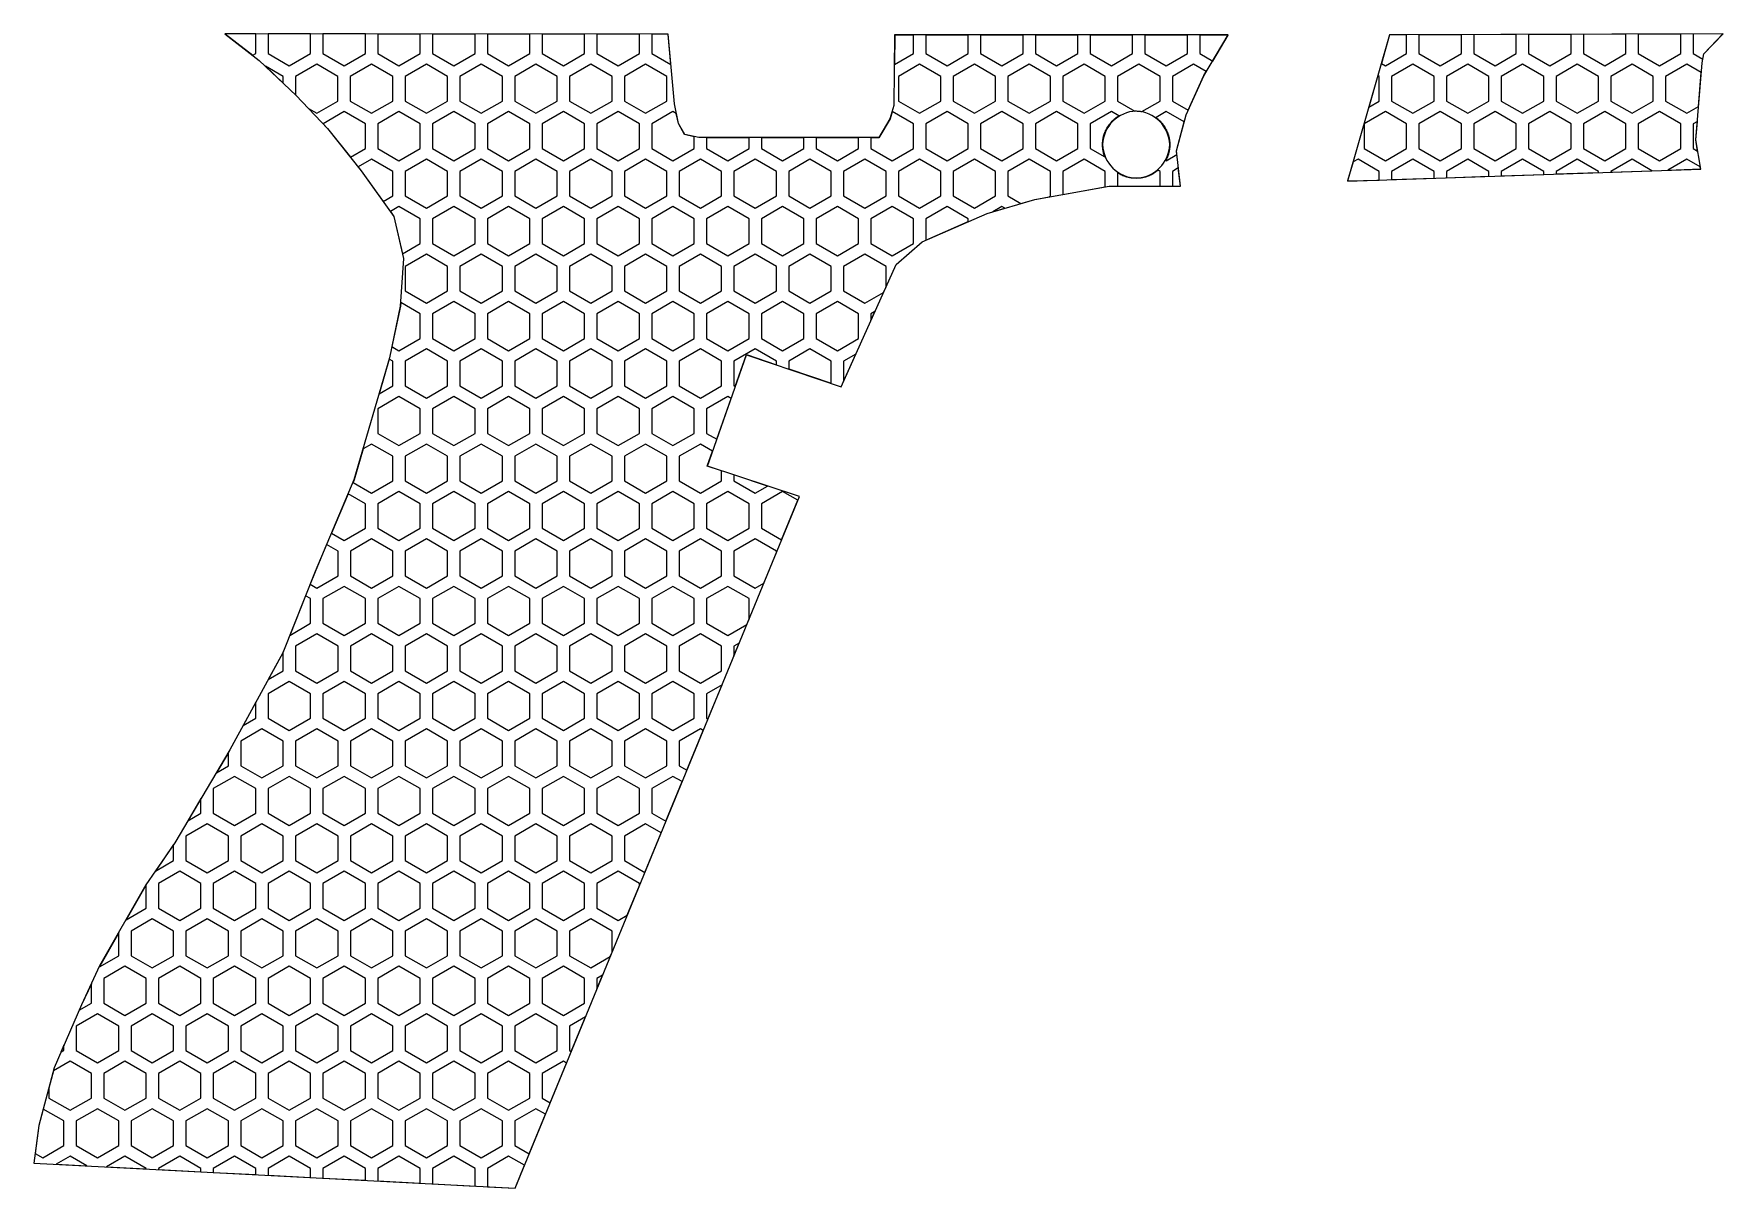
# Model space of a CAD drawing. Extents: x -69 to 69, y -58 to 36.
import ezdxf

# ---------------------------------------------------------------- set-up
doc = ezdxf.new("R2010")
doc.units = 0
doc.layers.add('Add_Red', color=1, linetype='Continuous')
doc.layers.add('Outline_Blue', color=5, linetype='Continuous')

msp = doc.modelspace()

# ---------------------------------------------------------------- linework, layer by layer
at = {"layer": 'Add_Red'}
for points in [[(-50.72, 34.8), (-50.72, 36.39), (-53.21, 36.4), (-50.96, 34.66), (-50.72, 34.8)], [(-46.26, 34.8), (-46.26, 36.39), (-49.72, 36.39), (-49.72, 34.8), (-47.99, 33.8), (-46.26, 34.8)], [(-41.79, 34.8), (-41.79, 36.39), (-45.26, 36.39), (-45.26, 34.8), (-43.53, 33.8), (-41.79, 34.8)], [(-37.33, 34.8), (-37.33, 36.38), (-40.79, 36.38), (-40.79, 34.8), (-39.06, 33.8), (-37.33, 34.8)], [(-32.86, 34.8), (-32.86, 36.38), (-36.33, 36.38), (-36.33, 34.8), (-34.6, 33.8), (-32.86, 34.8)], [(-28.4, 34.8), (-28.4, 36.37), (-31.86, 36.38), (-31.86, 34.8), (-30.13, 33.8), (-28.4, 34.8)], [(-23.94, 34.8), (-23.94, 36.37), (-27.4, 36.37), (-27.4, 34.8), (-25.67, 33.8), (-23.94, 34.8)], [(-19.47, 34.8), (-19.47, 36.37), (-22.94, 36.37), (-22.94, 34.8), (-21.2, 33.8), (-19.47, 34.8)], [(-17.13, 36.36), (-18.47, 36.37), (-18.47, 34.8), (-16.91, 33.9), (-17.13, 36.36)], [(2.85, 34.8), (2.85, 36.3), (1.32, 36.3), (1.3, 33.9), (2.85, 34.8)], [(7.31, 34.8), (7.31, 36.3), (3.85, 36.3), (3.85, 34.8), (5.58, 33.8), (7.31, 34.8)], [(11.78, 34.8), (11.78, 36.3), (8.31, 36.3), (8.31, 34.8), (10.04, 33.8), (11.78, 34.8)], [(16.24, 34.8), (16.24, 36.3), (12.78, 36.3), (12.78, 34.8), (14.51, 33.8), (16.24, 34.8)], [(20.7, 34.8), (20.7, 36.3), (17.24, 36.3), (17.24, 34.8), (18.97, 33.8), (20.7, 34.8)], [(25.17, 34.8), (25.17, 36.3), (21.7, 36.3), (21.7, 34.8), (23.44, 33.8), (25.17, 34.8)], [(28.47, 36.3), (26.17, 36.3), (26.17, 34.8), (27.22, 34.19), (28.47, 36.3)], [(43.02, 34.8), (43.02, 36.31), (41.62, 36.31), (40.96, 33.99), (41.29, 33.8), (43.02, 34.8)], [(47.49, 34.8), (47.49, 36.32), (44.02, 36.31), (44.02, 34.8), (45.76, 33.8), (47.49, 34.8)], [(51.95, 34.8), (51.95, 36.34), (48.49, 36.33), (48.49, 34.8), (50.22, 33.8), (51.95, 34.8)], [(56.42, 34.8), (56.42, 36.35), (52.95, 36.34), (52.95, 34.8), (54.69, 33.8), (56.42, 34.8)], [(60.88, 34.8), (60.88, 36.37), (57.42, 36.35), (57.42, 34.8), (59.15, 33.8), (60.88, 34.8)], [(65.35, 34.8), (65.35, 36.38), (61.88, 36.37), (61.88, 34.8), (63.61, 33.8), (65.35, 34.8)], [(67.22, 34.78), (68.78, 36.39), (66.35, 36.38), (66.35, 34.8), (67.14, 34.34), (67.22, 34.78)], [(-48.49, 32.93), (-49.93, 33.76), (-48.49, 32.39), (-48.49, 32.93)], [(-44.03, 30.93), (-44.03, 32.93), (-45.76, 33.93), (-47.49, 32.93), (-47.49, 31.43), (-47.43, 31.37), (-46.43, 30.32), (-45.76, 29.93), (-44.03, 30.93)], [(-39.56, 30.93), (-39.56, 32.93), (-41.29, 33.93), (-43.03, 32.93), (-43.03, 30.93), (-41.29, 29.93), (-39.56, 30.93)], [(-35.1, 30.93), (-35.1, 32.93), (-36.83, 33.93), (-38.56, 32.93), (-38.56, 30.93), (-36.83, 29.93), (-35.1, 30.93)], [(-30.63, 30.93), (-30.63, 32.93), (-32.36, 33.93), (-34.1, 32.93), (-34.1, 30.93), (-32.36, 29.93), (-30.63, 30.93)], [(-26.17, 30.93), (-26.17, 32.93), (-27.9, 33.93), (-29.63, 32.93), (-29.63, 30.93), (-27.9, 29.93), (-26.17, 30.93)], [(-21.7, 30.93), (-21.7, 32.93), (-23.44, 33.93), (-25.17, 32.93), (-25.17, 30.93), (-23.44, 29.93), (-21.7, 30.93)], [(-17.24, 30.93), (-17.24, 32.93), (-18.97, 33.93), (-20.7, 32.93), (-20.7, 30.93), (-18.97, 29.93), (-17.24, 30.93)], [(5.08, 30.93), (5.08, 32.93), (3.35, 33.93), (1.62, 32.93), (1.62, 30.93), (3.35, 29.93), (5.08, 30.93)], [(9.54, 30.93), (9.54, 32.93), (7.81, 33.93), (6.08, 32.93), (6.08, 30.93), (7.81, 29.93), (9.54, 30.93)], [(14.01, 30.93), (14.01, 32.93), (12.28, 33.93), (10.54, 32.93), (10.54, 30.93), (12.28, 29.93), (14.01, 30.93)], [(18.47, 30.93), (18.47, 32.93), (16.74, 33.93), (15.01, 32.93), (15.01, 30.93), (16.74, 29.93), (18.47, 30.93)], [(22.94, 30.93), (22.94, 32.93), (21.2, 33.93), (19.47, 32.93), (19.47, 30.93), (20.89, 30.11), (20.89, 30.11), (20.94, 30.12), (20.99, 30.12), (21.08, 30.11), (21.13, 30.11), (21.18, 30.11), (21.22, 30.11), (21.27, 30.1), (21.32, 30.1), (21.37, 30.09), (21.41, 30.08), (21.45, 30.08), (22.94, 30.93)], [(26.5, 33), (26.7, 33.33), (25.67, 33.93), (23.94, 32.93), (23.94, 30.93), (25.21, 30.19), (26.5, 33)], [(45.26, 30.93), (45.26, 32.93), (43.52, 33.93), (41.79, 32.93), (41.79, 30.93), (43.52, 29.93), (45.26, 30.93)], [(49.72, 30.93), (49.72, 32.93), (47.99, 33.93), (46.26, 32.93), (46.26, 30.93), (47.99, 29.93), (49.72, 30.93)], [(54.19, 30.93), (54.19, 32.93), (52.45, 33.93), (50.72, 32.93), (50.72, 30.93), (52.45, 29.93), (54.19, 30.93)], [(58.65, 30.93), (58.65, 32.93), (56.92, 33.93), (55.19, 32.93), (55.19, 30.93), (56.92, 29.93), (58.65, 30.93)], [(63.11, 30.93), (63.11, 32.93), (61.38, 33.93), (59.65, 32.93), (59.65, 30.93), (61.38, 29.93), (63.11, 30.93)], [(66.8, 30.48), (67.02, 33.25), (65.85, 33.93), (64.11, 32.93), (64.11, 30.93), (65.85, 29.93), (66.8, 30.48)], [(40.79, 30.93), (40.79, 32.93), (40.67, 33), (39.94, 30.44), (40.79, 30.93)], [(-41.79, 27.07), (-41.79, 29.07), (-43.53, 30.07), (-45.24, 29.07), (-44.88, 28.69), (-43.02, 26.36), (-41.79, 27.07)], [(-37.33, 27.07), (-37.33, 29.07), (-39.06, 30.07), (-40.79, 29.07), (-40.79, 27.07), (-39.06, 26.07), (-37.33, 27.07)], [(-32.86, 27.07), (-32.86, 29.07), (-34.6, 30.07), (-36.33, 29.07), (-36.33, 27.07), (-34.6, 26.07), (-32.86, 27.07)], [(-28.4, 27.07), (-28.4, 29.07), (-30.13, 30.07), (-31.86, 29.07), (-31.86, 27.07), (-30.13, 26.07), (-28.4, 27.07)], [(-23.94, 27.07), (-23.94, 29.07), (-25.67, 30.07), (-27.4, 29.07), (-27.4, 27.07), (-25.67, 26.07), (-23.94, 27.07)], [(-19.47, 27.07), (-19.47, 29.07), (-21.2, 30.07), (-22.94, 29.07), (-22.94, 27.07), (-21.2, 26.07), (-19.47, 27.07)], [(-15.01, 27.07), (-15.01, 28.02), (-15.79, 28.2), (-16.3, 29.1), (-16.47, 29.91), (-16.74, 30.07), (-18.47, 29.07), (-18.47, 27.07), (-16.74, 26.07), (-15.01, 27.07)], [(2.85, 27.07), (2.85, 29.07), (1.12, 30.07), (1.11, 30.06), (0.94, 29.48), (0.04, 27.94), (-0.62, 27.94), (-0.62, 27.07), (1.12, 26.07), (2.85, 27.07)], [(7.31, 27.07), (7.31, 29.07), (5.58, 30.07), (3.85, 29.07), (3.85, 27.07), (5.58, 26.07), (7.31, 27.07)], [(11.78, 27.07), (11.78, 29.07), (10.04, 30.07), (8.31, 29.07), (8.31, 27.07), (10.04, 26.07), (11.78, 27.07)], [(16.24, 27.07), (16.24, 29.07), (14.51, 30.07), (12.78, 29.07), (12.78, 27.07), (14.51, 26.07), (16.24, 27.07)], [(18.43, 26.39), (18.41, 26.44), (18.39, 26.48), (18.38, 26.53), (18.36, 26.57), (18.35, 26.62), (18.34, 26.67), (18.33, 26.71), (18.32, 26.76), (18.3, 26.81), (18.3, 26.85), (18.29, 26.9), (18.28, 26.95), (18.27, 26.99), (18.27, 27.04), (18.26, 27.09), (18.26, 27.14), (18.25, 27.18), (18.25, 27.23), (18.25, 27.28), (18.25, 27.33), (18.24, 27.38), (18.24, 27.38), (18.25, 27.47), (18.25, 27.52), (18.25, 27.57), (18.26, 27.61), (18.26, 27.66), (18.27, 27.71), (18.27, 27.76), (18.28, 27.8), (18.29, 27.85), (18.3, 27.9), (18.3, 27.95), (18.32, 27.99), (18.33, 28.04), (18.34, 28.09), (18.35, 28.13), (18.36, 28.18), (18.38, 28.22), (18.39, 28.27), (18.41, 28.31), (18.43, 28.36), (18.44, 28.4), (18.46, 28.45), (18.48, 28.49), (18.5, 28.53), (18.52, 28.58), (18.54, 28.62), (18.57, 28.66), (18.59, 28.7), (18.61, 28.75), (18.64, 28.79), (18.66, 28.83), (18.69, 28.87), (18.71, 28.91), (18.74, 28.95), (18.77, 28.99), (18.8, 29.03), (18.83, 29.06), (18.86, 29.1), (18.89, 29.14), (18.92, 29.17), (18.95, 29.21), (18.98, 29.25), (19.01, 29.28), (19.05, 29.31), (19.08, 29.35), (19.12, 29.38), (19.15, 29.41), (19.19, 29.44), (19.22, 29.48), (19.26, 29.51), (19.3, 29.54), (19.34, 29.56), (19.37, 29.59), (19.41, 29.62), (19.45, 29.65), (19.49, 29.67), (19.53, 29.7), (19.57, 29.72), (18.97, 30.07), (17.24, 29.07), (17.24, 27.07), (18.43, 26.38), (18.43, 26.39)], [(24.3, 26.57), (24.27, 26.87), (24.89, 29.23), (23.44, 30.07), (22.61, 29.59), (22.63, 29.56), (22.67, 29.54), (22.71, 29.51), (22.75, 29.48), (22.78, 29.44), (22.82, 29.41), (22.85, 29.38), (22.89, 29.35), (22.92, 29.31), (22.96, 29.28), (22.99, 29.25), (23.02, 29.21), (23.05, 29.17), (23.08, 29.14), (23.12, 29.1), (23.15, 29.06), (23.17, 29.03), (23.2, 28.99), (23.23, 28.95), (23.26, 28.91), (23.28, 28.87), (23.31, 28.83), (23.33, 28.79), (23.36, 28.75), (23.38, 28.7), (23.41, 28.66), (23.43, 28.62), (23.45, 28.58), (23.47, 28.53), (23.49, 28.49), (23.51, 28.45), (23.53, 28.4), (23.54, 28.36), (23.56, 28.31), (23.58, 28.27), (23.59, 28.22), (23.61, 28.18), (23.62, 28.13), (23.63, 28.09), (23.64, 28.04), (23.66, 27.99), (23.67, 27.95), (23.68, 27.9), (23.68, 27.85), (23.69, 27.8), (23.7, 27.76), (23.71, 27.71), (23.71, 27.66), (23.72, 27.61), (23.72, 27.57), (23.72, 27.52), (23.72, 27.47), (23.73, 27.42), (23.73, 27.38), (23.72, 27.28), (23.72, 27.23), (23.72, 27.18), (23.72, 27.14), (23.71, 27.09), (23.71, 27.04), (23.7, 26.99), (23.69, 26.95), (23.68, 26.9), (23.68, 26.85), (23.67, 26.81), (23.66, 26.76), (23.64, 26.71), (23.63, 26.67), (23.62, 26.62), (23.61, 26.57), (23.59, 26.53), (23.58, 26.48), (23.56, 26.44), (23.54, 26.39), (23.53, 26.35), (23.51, 26.31), (23.49, 26.26), (23.47, 26.22), (23.45, 26.17), (23.43, 26.13), (23.41, 26.09), (23.4, 26.08), (23.44, 26.07), (24.3, 26.57)], [(43.02, 27.07), (43.02, 29.07), (41.29, 30.07), (39.56, 29.07), (39.56, 27.07), (41.29, 26.07), (43.02, 27.07)], [(47.49, 27.07), (47.49, 29.07), (45.76, 30.07), (44.02, 29.07), (44.02, 27.07), (45.76, 26.07), (47.49, 27.07)], [(51.95, 27.07), (51.95, 29.07), (50.22, 30.07), (48.49, 29.07), (48.49, 27.07), (50.22, 26.07), (51.95, 27.07)], [(56.42, 27.07), (56.42, 29.07), (54.69, 30.07), (52.95, 29.07), (52.95, 27.07), (54.69, 26.07), (56.42, 27.07)], [(60.88, 27.07), (60.88, 29.07), (59.15, 30.07), (57.42, 29.07), (57.42, 27.07), (59.15, 26.07), (60.88, 27.07)], [(65.35, 27.07), (65.35, 29.07), (63.61, 30.07), (61.88, 29.07), (61.88, 27.07), (63.61, 26.07), (65.35, 27.07)], [(66.57, 27.78), (66.7, 29.27), (66.35, 29.07), (66.35, 27.07), (66.72, 26.85), (66.57, 27.78)], [(-10.54, 27.07), (-10.54, 27.94), (-14.01, 27.94), (-14.01, 27.07), (-12.28, 26.07), (-10.54, 27.07)], [(-6.08, 27.07), (-6.08, 27.94), (-9.54, 27.94), (-9.54, 27.07), (-7.81, 26.07), (-6.08, 27.07)], [(-1.62, 27.07), (-1.62, 27.94), (-5.08, 27.94), (-5.08, 27.07), (-3.35, 26.07), (-1.62, 27.07)], [(-39.56, 23.2), (-39.56, 25.2), (-41.29, 26.2), (-42.39, 25.57), (-42.13, 25.25), (-40.34, 22.75), (-39.56, 23.2)], [(-35.1, 23.2), (-35.1, 25.2), (-36.83, 26.2), (-38.56, 25.2), (-38.56, 23.2), (-36.83, 22.2), (-35.1, 23.2)], [(-30.63, 23.2), (-30.63, 25.2), (-32.36, 26.2), (-34.1, 25.2), (-34.1, 23.2), (-32.36, 22.2), (-30.63, 23.2)], [(-26.17, 23.2), (-26.17, 25.2), (-27.9, 26.2), (-29.63, 25.2), (-29.63, 23.2), (-27.9, 22.2), (-26.17, 23.2)], [(-21.7, 23.2), (-21.7, 25.2), (-23.44, 26.2), (-25.17, 25.2), (-25.17, 23.2), (-23.44, 22.2), (-21.7, 23.2)], [(-17.24, 23.2), (-17.24, 25.2), (-18.97, 26.2), (-20.7, 25.2), (-20.7, 23.2), (-18.97, 22.2), (-17.24, 23.2)], [(-12.78, 23.2), (-12.78, 25.2), (-14.51, 26.2), (-16.24, 25.2), (-16.24, 23.2), (-14.51, 22.2), (-12.78, 23.2)], [(-8.31, 23.2), (-8.31, 25.2), (-10.04, 26.2), (-11.78, 25.2), (-11.78, 23.2), (-10.04, 22.2), (-8.31, 23.2)], [(-3.85, 23.2), (-3.85, 25.2), (-5.58, 26.2), (-7.31, 25.2), (-7.31, 23.2), (-5.58, 22.2), (-3.85, 23.2)], [(0.62, 23.2), (0.62, 25.2), (-1.12, 26.2), (-2.85, 25.2), (-2.85, 23.2), (-1.12, 22.2), (0.62, 23.2)], [(5.08, 23.2), (5.08, 25.2), (3.35, 26.2), (1.62, 25.2), (1.62, 23.2), (3.35, 22.2), (5.08, 23.2)], [(9.54, 23.2), (9.54, 25.2), (7.81, 26.2), (6.08, 25.2), (6.08, 23.2), (7.81, 22.2), (9.54, 23.2)], [(12.73, 22.92), (13.89, 23.13), (14.01, 23.2), (14.01, 25.2), (12.28, 26.2), (10.54, 25.2), (10.54, 23.2), (11.6, 22.59), (12.73, 22.92)], [(18.47, 23.95), (18.47, 25.2), (16.74, 26.2), (15.01, 25.2), (15.01, 23.33), (18.47, 23.95)], [(40.79, 24.5), (40.79, 25.2), (39.06, 26.2), (38.66, 25.97), (38.21, 24.42), (38.21, 24.42), (40.79, 24.5)], [(45.26, 24.66), (45.26, 25.2), (43.52, 26.2), (41.79, 25.2), (41.79, 24.54), (45.26, 24.66)], [(49.72, 24.81), (49.72, 25.2), (47.99, 26.2), (46.26, 25.2), (46.26, 24.69), (49.72, 24.81)], [(54.19, 24.96), (54.19, 25.2), (52.45, 26.2), (50.72, 25.2), (50.72, 24.84), (54.19, 24.96)], [(58.65, 25.11), (58.65, 25.2), (56.92, 26.2), (55.19, 25.2), (55.19, 25), (58.65, 25.11)], [(63, 25.26), (61.38, 26.2), (59.65, 25.2), (59.65, 25.15), (63, 25.26)], [(66.96, 25.4), (66.93, 25.57), (65.85, 26.2), (64.3, 25.31), (66.96, 25.4)], [(22.94, 25.2), (22.77, 25.3), (22.75, 25.28), (22.71, 25.25), (22.67, 25.22), (22.63, 25.19), (22.6, 25.16), (22.56, 25.13), (22.52, 25.1), (22.48, 25.08), (22.44, 25.05), (22.4, 25.03), (22.36, 25), (22.31, 24.98), (22.27, 24.96), (22.23, 24.93), (22.19, 24.91), (22.14, 24.89), (22.1, 24.87), (22.06, 24.85), (22.01, 24.83), (21.97, 24.82), (21.92, 24.8), (21.88, 24.78), (21.83, 24.77), (21.79, 24.76), (21.74, 24.74), (21.69, 24.73), (21.65, 24.72), (21.6, 24.71), (21.56, 24.7), (21.51, 24.69), (21.46, 24.68), (21.41, 24.67), (21.37, 24.66), (21.32, 24.66), (21.27, 24.65), (21.22, 24.65), (21.18, 24.64), (21.13, 24.64), (21.08, 24.64), (21.03, 24.64), (20.99, 24.64), (20.89, 24.64), (20.84, 24.64), (20.79, 24.64), (20.75, 24.65), (20.7, 24.65), (20.65, 24.66), (20.6, 24.66), (20.56, 24.67), (20.51, 24.68), (20.46, 24.69), (20.42, 24.7), (20.37, 24.71), (20.32, 24.72), (20.28, 24.73), (20.23, 24.74), (20.18, 24.76), (20.14, 24.77), (20.09, 24.78), (20.05, 24.8), (20, 24.82), (19.96, 24.83), (19.91, 24.85), (19.87, 24.87), (19.83, 24.89), (19.78, 24.91), (19.74, 24.93), (19.7, 24.96), (19.66, 24.98), (19.62, 25), (19.57, 25.03), (19.53, 25.05), (19.49, 25.08), (19.47, 25.09), (19.47, 24.01), (22.94, 24.01), (22.94, 25.2)], [(24.42, 25.48), (23.94, 25.2), (23.94, 24.01), (24.59, 24.01), (24.42, 25.48)], [(-37.33, 19.33), (-37.33, 21.33), (-39.06, 22.33), (-39.75, 21.93), (-39.47, 21.53), (-38.77, 18.5), (-37.33, 19.33)], [(-32.86, 19.33), (-32.86, 21.33), (-34.6, 22.33), (-36.33, 21.33), (-36.33, 19.33), (-34.6, 18.33), (-32.86, 19.33)], [(-28.4, 19.33), (-28.4, 21.33), (-30.13, 22.33), (-31.86, 21.33), (-31.86, 19.33), (-30.13, 18.33), (-28.4, 19.33)], [(-23.94, 19.33), (-23.94, 21.33), (-25.67, 22.33), (-27.4, 21.33), (-27.4, 19.33), (-25.67, 18.33), (-23.94, 19.33)], [(-19.47, 19.33), (-19.47, 21.33), (-21.2, 22.33), (-22.94, 21.33), (-22.94, 19.33), (-21.2, 18.33), (-19.47, 19.33)], [(-15.01, 19.33), (-15.01, 21.33), (-16.74, 22.33), (-18.47, 21.33), (-18.47, 19.33), (-16.74, 18.33), (-15.01, 19.33)], [(-10.54, 19.33), (-10.54, 21.33), (-12.28, 22.33), (-14.01, 21.33), (-14.01, 19.33), (-12.28, 18.33), (-10.54, 19.33)], [(-6.08, 19.33), (-6.08, 21.33), (-7.81, 22.33), (-9.54, 21.33), (-9.54, 19.33), (-7.81, 18.33), (-6.08, 19.33)], [(-1.62, 19.33), (-1.62, 21.33), (-3.35, 22.33), (-5.08, 21.33), (-5.08, 19.33), (-3.35, 18.33), (-1.62, 19.33)], [(2.85, 19.33), (2.85, 21.33), (1.12, 22.33), (-0.62, 21.33), (-0.62, 19.33), (1.12, 18.33), (2.85, 19.33)], [(7.31, 21.11), (7.31, 21.33), (5.58, 22.33), (3.85, 21.33), (3.85, 19.61), (7.31, 21.11)], [(10.28, 22.2), (10.04, 22.33), (9.32, 21.92), (10.28, 22.2)], [(-35.1, 15.47), (-35.1, 17.47), (-36.83, 18.47), (-38.56, 17.47), (-38.56, 15.47), (-36.83, 14.47), (-35.1, 15.47)], [(-30.63, 15.47), (-30.63, 17.47), (-32.36, 18.47), (-34.1, 17.47), (-34.1, 15.47), (-32.36, 14.47), (-30.63, 15.47)], [(-26.17, 15.47), (-26.17, 17.47), (-27.9, 18.47), (-29.63, 17.47), (-29.63, 15.47), (-27.9, 14.47), (-26.17, 15.47)], [(-21.7, 15.47), (-21.7, 17.47), (-23.44, 18.47), (-25.17, 17.47), (-25.17, 15.47), (-23.44, 14.47), (-21.7, 15.47)], [(-17.24, 15.47), (-17.24, 17.47), (-18.97, 18.47), (-20.7, 17.47), (-20.7, 15.47), (-18.97, 14.47), (-17.24, 15.47)], [(-12.78, 15.47), (-12.78, 17.47), (-14.51, 18.47), (-16.24, 17.47), (-16.24, 15.47), (-14.51, 14.47), (-12.78, 15.47)], [(-8.31, 15.47), (-8.31, 17.47), (-10.04, 18.47), (-11.78, 17.47), (-11.78, 15.47), (-10.04, 14.47), (-8.31, 15.47)], [(-3.85, 15.47), (-3.85, 17.47), (-5.58, 18.47), (-7.31, 17.47), (-7.31, 15.47), (-5.58, 14.47), (-3.85, 15.47)], [(0.41, 15.35), (0.62, 15.8), (0.62, 17.47), (-1.12, 18.47), (-2.85, 17.47), (-2.85, 15.47), (-1.12, 14.47), (0.41, 15.35)], [(-37.33, 11.6), (-37.33, 13.6), (-38.92, 14.52), (-38.94, 14.23), (-39.63, 10.93), (-39.06, 10.6), (-37.33, 11.6)], [(-32.86, 11.6), (-32.86, 13.6), (-34.6, 14.6), (-36.33, 13.6), (-36.33, 11.6), (-34.6, 10.6), (-32.86, 11.6)], [(-28.4, 11.6), (-28.4, 13.6), (-30.13, 14.6), (-31.86, 13.6), (-31.86, 11.6), (-30.13, 10.6), (-28.4, 11.6)], [(-23.94, 11.6), (-23.94, 13.6), (-25.67, 14.6), (-27.4, 13.6), (-27.4, 11.6), (-25.67, 10.6), (-23.94, 11.6)], [(-19.47, 11.6), (-19.47, 13.6), (-21.2, 14.6), (-22.94, 13.6), (-22.94, 11.6), (-21.2, 10.6), (-19.47, 11.6)], [(-15.01, 11.6), (-15.01, 13.6), (-16.74, 14.6), (-18.47, 13.6), (-18.47, 11.6), (-16.74, 10.6), (-15.01, 11.6)], [(-10.54, 11.6), (-10.54, 13.6), (-12.28, 14.6), (-14.01, 13.6), (-14.01, 11.6), (-12.28, 10.6), (-10.54, 11.6)], [(-6.08, 11.6), (-6.08, 13.6), (-7.81, 14.6), (-9.54, 13.6), (-9.54, 11.6), (-7.81, 10.6), (-6.08, 11.6)], [(-1.62, 11.6), (-1.62, 13.6), (-3.35, 14.6), (-5.08, 13.6), (-5.08, 11.6), (-3.35, 10.6), (-1.62, 11.6)], [(-0.29, 13.79), (-0.62, 13.6), (-0.62, 13.06), (-0.29, 13.79)], [(-39.56, 7.74), (-39.56, 9.74), (-39.85, 9.9), (-40.67, 7.1), (-39.56, 7.74)], [(-35.1, 7.74), (-35.1, 9.74), (-36.83, 10.74), (-38.56, 9.74), (-38.56, 7.74), (-36.83, 6.74), (-35.1, 7.74)], [(-30.63, 7.74), (-30.63, 9.74), (-32.36, 10.74), (-34.1, 9.74), (-34.1, 7.74), (-32.36, 6.74), (-30.63, 7.74)], [(-26.17, 7.74), (-26.17, 9.74), (-27.9, 10.74), (-29.63, 9.74), (-29.63, 7.74), (-27.9, 6.74), (-26.17, 7.74)], [(-21.7, 7.74), (-21.7, 9.74), (-23.44, 10.74), (-25.17, 9.74), (-25.17, 7.74), (-23.44, 6.74), (-21.7, 7.74)], [(-17.24, 7.74), (-17.24, 9.74), (-18.97, 10.74), (-20.7, 9.74), (-20.7, 7.74), (-18.97, 6.74), (-17.24, 7.74)], [(-12.78, 7.74), (-12.78, 9.74), (-14.51, 10.74), (-16.24, 9.74), (-16.24, 7.74), (-14.51, 6.74), (-12.78, 7.74)], [(-10.75, 10.29), (-8.31, 9.46), (-8.31, 9.74), (-10.04, 10.74), (-11.78, 9.74), (-11.78, 7.74), (-11.67, 7.68), (-10.75, 10.29)], [(-3.85, 9.74), (-5.58, 10.74), (-7.31, 9.74), (-7.31, 9.12), (-3.85, 7.95), (-3.85, 9.74)], [(-1.85, 10.31), (-2.85, 9.74), (-2.85, 8.08), (-1.85, 10.31)], [(-37.33, 3.87), (-37.33, 5.87), (-39.06, 6.87), (-40.79, 5.87), (-40.79, 3.87), (-39.06, 2.87), (-37.33, 3.87)], [(-32.86, 3.87), (-32.86, 5.87), (-34.6, 6.87), (-36.33, 5.87), (-36.33, 3.87), (-34.6, 2.87), (-32.86, 3.87)], [(-28.4, 3.87), (-28.4, 5.87), (-30.13, 6.87), (-31.86, 5.87), (-31.86, 3.87), (-30.13, 2.87), (-28.4, 3.87)], [(-23.94, 3.87), (-23.94, 5.87), (-25.67, 6.87), (-27.4, 5.87), (-27.4, 3.87), (-25.67, 2.87), (-23.94, 3.87)], [(-19.47, 3.87), (-19.47, 5.87), (-21.2, 6.87), (-22.94, 5.87), (-22.94, 3.87), (-21.2, 2.87), (-19.47, 3.87)], [(-15.01, 3.87), (-15.01, 5.87), (-16.74, 6.87), (-18.47, 5.87), (-18.47, 3.87), (-16.74, 2.87), (-15.01, 3.87)], [(-12.01, 6.72), (-12.28, 6.87), (-14.01, 5.87), (-14.01, 3.87), (-13.18, 3.39), (-12.01, 6.72)], [(-39.56, 0), (-39.56, 2), (-41.29, 3), (-41.98, 2.61), (-42.72, 0.08), (-42.8, -0.12), (-41.29, -1), (-39.56, 0)], [(-35.1, 0), (-35.1, 2), (-36.83, 3), (-38.56, 2), (-38.56, 0), (-36.83, -1), (-35.1, 0)], [(-30.63, 0), (-30.63, 2), (-32.36, 3), (-34.1, 2), (-34.1, 0), (-32.36, -1), (-30.63, 0)], [(-26.17, 0), (-26.17, 2), (-27.9, 3), (-29.63, 2), (-29.63, 0), (-27.9, -1), (-26.17, 0)], [(-21.7, 0), (-21.7, 2), (-23.44, 3), (-25.17, 2), (-25.17, 0), (-23.44, -1), (-21.7, 0)], [(-17.24, 0), (-17.24, 2), (-18.97, 3), (-20.7, 2), (-20.7, 0), (-18.97, -1), (-17.24, 0)], [(-12.78, 0), (-12.78, 0.82), (-13.95, 1.21), (-13.52, 2.43), (-14.51, 3), (-16.24, 2), (-16.24, 0), (-14.51, -1), (-12.78, 0)], [(-9.04, -0.42), (-11.78, 0.49), (-11.78, 0), (-10.04, -1), (-9.04, -0.42)], [(-41.79, -3.86), (-41.79, -1.86), (-43.2, -1.05), (-44.56, -4.27), (-43.53, -4.86), (-41.79, -3.86)], [(-37.33, -3.86), (-37.33, -1.86), (-39.06, -0.86), (-40.79, -1.86), (-40.79, -3.86), (-39.06, -4.86), (-37.33, -3.86)], [(-32.86, -3.86), (-32.86, -1.86), (-34.6, -0.86), (-36.33, -1.86), (-36.33, -3.86), (-34.6, -4.86), (-32.86, -3.86)], [(-28.4, -3.86), (-28.4, -1.86), (-30.13, -0.86), (-31.86, -1.86), (-31.86, -3.86), (-30.13, -4.86), (-28.4, -3.86)], [(-23.94, -3.86), (-23.94, -1.86), (-25.67, -0.86), (-27.4, -1.86), (-27.4, -3.86), (-25.67, -4.86), (-23.94, -3.86)], [(-19.47, -3.86), (-19.47, -1.86), (-21.2, -0.86), (-22.94, -1.86), (-22.94, -3.86), (-21.2, -4.86), (-19.47, -3.86)], [(-15.01, -3.86), (-15.01, -1.86), (-16.74, -0.86), (-18.47, -1.86), (-18.47, -3.86), (-16.74, -4.86), (-15.01, -3.86)], [(-10.54, -3.86), (-10.54, -1.86), (-12.28, -0.86), (-14.01, -1.86), (-14.01, -3.86), (-12.28, -4.86), (-10.54, -3.86)], [(-6.57, -1.58), (-7.81, -0.86), (-9.54, -1.86), (-9.54, -3.86), (-7.9, -4.81), (-6.57, -1.58)], [(-44.02, -7.73), (-44.02, -5.73), (-44.95, -5.19), (-45.88, -7.4), (-46.29, -8.42), (-45.76, -8.73), (-44.02, -7.73)], [(-39.56, -7.73), (-39.56, -5.73), (-41.29, -4.73), (-43.02, -5.73), (-43.02, -7.73), (-41.29, -8.73), (-39.56, -7.73)], [(-35.1, -7.73), (-35.1, -5.73), (-36.83, -4.73), (-38.56, -5.73), (-38.56, -7.73), (-36.83, -8.73), (-35.1, -7.73)], [(-30.63, -7.73), (-30.63, -5.73), (-32.36, -4.73), (-34.1, -5.73), (-34.1, -7.73), (-32.36, -8.73), (-30.63, -7.73)], [(-26.17, -7.73), (-26.17, -5.73), (-27.9, -4.73), (-29.63, -5.73), (-29.63, -7.73), (-27.9, -8.73), (-26.17, -7.73)], [(-21.7, -7.73), (-21.7, -5.73), (-23.44, -4.73), (-25.17, -5.73), (-25.17, -7.73), (-23.44, -8.73), (-21.7, -7.73)], [(-17.24, -7.73), (-17.24, -5.73), (-18.97, -4.73), (-20.7, -5.73), (-20.7, -7.73), (-18.97, -8.73), (-17.24, -7.73)], [(-12.78, -7.73), (-12.78, -5.73), (-14.51, -4.73), (-16.24, -5.73), (-16.24, -7.73), (-14.51, -8.73), (-12.78, -7.73)], [(-9.34, -8.32), (-8.31, -5.82), (-8.31, -5.73), (-10.04, -4.73), (-11.78, -5.73), (-11.78, -7.73), (-10.04, -8.73), (-9.34, -8.32)], [(-46.26, -11.59), (-46.26, -9.59), (-46.67, -9.36), (-47.96, -12.58), (-46.26, -11.59)], [(-41.79, -11.59), (-41.79, -9.59), (-43.53, -8.59), (-45.26, -9.59), (-45.26, -11.59), (-43.53, -12.59), (-41.79, -11.59)], [(-37.33, -11.59), (-37.33, -9.59), (-39.06, -8.59), (-40.79, -9.59), (-40.79, -11.59), (-39.06, -12.59), (-37.33, -11.59)], [(-32.86, -11.59), (-32.86, -9.59), (-34.6, -8.59), (-36.33, -9.59), (-36.33, -11.59), (-34.6, -12.59), (-32.86, -11.59)], [(-28.4, -11.59), (-28.4, -9.59), (-30.13, -8.59), (-31.86, -9.59), (-31.86, -11.59), (-30.13, -12.59), (-28.4, -11.59)], [(-23.94, -11.59), (-23.94, -9.59), (-25.67, -8.59), (-27.4, -9.59), (-27.4, -11.59), (-25.67, -12.59), (-23.94, -11.59)], [(-19.47, -11.59), (-19.47, -9.59), (-21.2, -8.59), (-22.94, -9.59), (-22.94, -11.59), (-21.2, -12.59), (-19.47, -11.59)], [(-15.01, -11.59), (-15.01, -9.59), (-16.74, -8.59), (-18.47, -9.59), (-18.47, -11.59), (-16.74, -12.59), (-15.01, -11.59)], [(-10.73, -11.7), (-10.54, -11.25), (-10.54, -9.59), (-12.28, -8.59), (-14.01, -9.59), (-14.01, -11.59), (-12.28, -12.59), (-10.73, -11.7)], [(-44.02, -15.46), (-44.02, -13.46), (-45.76, -12.46), (-47.49, -13.46), (-47.49, -15.46), (-45.76, -16.46), (-44.02, -15.46)], [(-39.56, -15.46), (-39.56, -13.46), (-41.29, -12.46), (-43.02, -13.46), (-43.02, -15.46), (-41.29, -16.46), (-39.56, -15.46)], [(-35.1, -15.46), (-35.1, -13.46), (-36.83, -12.46), (-38.56, -13.46), (-38.56, -15.46), (-36.83, -16.46), (-35.1, -15.46)], [(-30.63, -15.46), (-30.63, -13.46), (-32.36, -12.46), (-34.1, -13.46), (-34.1, -15.46), (-32.36, -16.46), (-30.63, -15.46)], [(-26.17, -15.46), (-26.17, -13.46), (-27.9, -12.46), (-29.63, -13.46), (-29.63, -15.46), (-27.9, -16.46), (-26.17, -15.46)], [(-21.7, -15.46), (-21.7, -13.46), (-23.44, -12.46), (-25.17, -13.46), (-25.17, -15.46), (-23.44, -16.46), (-21.7, -15.46)], [(-17.24, -15.46), (-17.24, -13.46), (-18.97, -12.46), (-20.7, -13.46), (-20.7, -15.46), (-18.97, -16.46), (-17.24, -15.46)], [(-12.78, -15.46), (-12.78, -13.46), (-14.51, -12.46), (-16.24, -13.46), (-16.24, -15.46), (-14.51, -16.46), (-12.78, -15.46)], [(-11.35, -13.22), (-11.78, -13.46), (-11.78, -14.24), (-11.35, -13.22)], [(-48.49, -15.46), (-48.49, -13.91), (-48.52, -13.99), (-49.71, -16.16), (-48.49, -15.46)], [(-46.26, -19.33), (-46.26, -17.33), (-47.99, -16.33), (-49.72, -17.33), (-49.72, -19.33), (-47.99, -20.33), (-46.26, -19.33)], [(-41.79, -19.33), (-41.79, -17.33), (-43.53, -16.33), (-45.26, -17.33), (-45.26, -19.33), (-43.53, -20.33), (-41.79, -19.33)], [(-37.33, -19.33), (-37.33, -17.33), (-39.06, -16.33), (-40.79, -17.33), (-40.79, -19.33), (-39.06, -20.33), (-37.33, -19.33)], [(-32.86, -19.33), (-32.86, -17.33), (-34.6, -16.33), (-36.33, -17.33), (-36.33, -19.33), (-34.6, -20.33), (-32.86, -19.33)], [(-28.4, -19.33), (-28.4, -17.33), (-30.13, -16.33), (-31.86, -17.33), (-31.86, -19.33), (-30.13, -20.33), (-28.4, -19.33)], [(-23.94, -19.33), (-23.94, -17.33), (-25.67, -16.33), (-27.4, -17.33), (-27.4, -19.33), (-25.67, -20.33), (-23.94, -19.33)], [(-19.47, -19.33), (-19.47, -17.33), (-21.2, -16.33), (-22.94, -17.33), (-22.94, -19.33), (-21.2, -20.33), (-19.47, -19.33)], [(-15.01, -19.33), (-15.01, -17.33), (-16.74, -16.33), (-18.47, -17.33), (-18.47, -19.33), (-16.74, -20.33), (-15.01, -19.33)], [(-12.74, -16.6), (-14.01, -17.33), (-14.01, -19.33), (-13.89, -19.39), (-12.74, -16.6)], [(-50.72, -19.33), (-50.72, -18.03), (-51.75, -19.92), (-50.72, -19.33)], [(-48.49, -23.19), (-48.49, -21.19), (-50.22, -20.19), (-51.95, -21.19), (-51.95, -23.19), (-50.22, -24.19), (-48.49, -23.19)], [(-44.02, -23.19), (-44.02, -21.19), (-45.76, -20.19), (-47.49, -21.19), (-47.49, -23.19), (-45.76, -24.19), (-44.02, -23.19)], [(-39.56, -23.19), (-39.56, -21.19), (-41.29, -20.19), (-43.02, -21.19), (-43.02, -23.19), (-41.29, -24.19), (-39.56, -23.19)], [(-35.1, -23.19), (-35.1, -21.19), (-36.83, -20.19), (-38.56, -21.19), (-38.56, -23.19), (-36.83, -24.19), (-35.1, -23.19)], [(-30.63, -23.19), (-30.63, -21.19), (-32.36, -20.19), (-34.1, -21.19), (-34.1, -23.19), (-32.36, -24.19), (-30.63, -23.19)], [(-26.17, -23.19), (-26.17, -21.19), (-27.9, -20.19), (-29.63, -21.19), (-29.63, -23.19), (-27.9, -24.19), (-26.17, -23.19)], [(-21.7, -23.19), (-21.7, -21.19), (-23.44, -20.19), (-25.17, -21.19), (-25.17, -23.19), (-23.44, -24.19), (-21.7, -23.19)], [(-17.24, -23.19), (-17.24, -21.19), (-18.97, -20.19), (-20.7, -21.19), (-20.7, -23.19), (-18.97, -24.19), (-17.24, -23.19)], [(-14.28, -20.33), (-14.51, -20.19), (-16.24, -21.19), (-16.24, -23.19), (-15.61, -23.56), (-14.28, -20.33)], [(-52.95, -23.19), (-52.95, -22.11), (-53.93, -23.76), (-52.95, -23.19)], [(-50.72, -27.06), (-50.72, -25.06), (-52.45, -24.06), (-54.19, -25.06), (-54.19, -27.06), (-52.45, -28.06), (-50.72, -27.06)], [(-46.26, -27.06), (-46.26, -25.06), (-47.99, -24.06), (-49.72, -25.06), (-49.72, -27.06), (-47.99, -28.06), (-46.26, -27.06)], [(-41.79, -27.06), (-41.79, -25.06), (-43.53, -24.06), (-45.26, -25.06), (-45.26, -27.06), (-43.53, -28.06), (-41.79, -27.06)], [(-37.33, -27.06), (-37.33, -25.06), (-39.06, -24.06), (-40.79, -25.06), (-40.79, -27.06), (-39.06, -28.06), (-37.33, -27.06)], [(-32.86, -27.06), (-32.86, -25.06), (-34.6, -24.06), (-36.33, -25.06), (-36.33, -27.06), (-34.6, -28.06), (-32.86, -27.06)], [(-28.4, -27.06), (-28.4, -25.06), (-30.13, -24.06), (-31.86, -25.06), (-31.86, -27.06), (-30.13, -28.06), (-28.4, -27.06)], [(-23.94, -27.06), (-23.94, -25.06), (-25.67, -24.06), (-27.4, -25.06), (-27.4, -27.06), (-25.67, -28.06), (-23.94, -27.06)], [(-19.47, -27.06), (-19.47, -25.06), (-21.2, -24.06), (-22.94, -25.06), (-22.94, -27.06), (-21.2, -28.06), (-19.47, -27.06)], [(-15.99, -24.49), (-16.74, -24.06), (-18.47, -25.06), (-18.47, -27.06), (-17.32, -27.72), (-15.99, -24.49)], [(-55.19, -27.06), (-55.19, -25.87), (-56.25, -27.68), (-55.19, -27.06)], [(-52.95, -30.92), (-52.95, -28.92), (-54.69, -27.92), (-56.42, -28.92), (-56.42, -30.92), (-54.69, -31.92), (-52.95, -30.92)], [(-48.49, -30.92), (-48.49, -28.92), (-50.22, -27.92), (-51.95, -28.92), (-51.95, -30.92), (-50.22, -31.92), (-48.49, -30.92)], [(-44.02, -30.92), (-44.02, -28.92), (-45.76, -27.92), (-47.49, -28.92), (-47.49, -30.92), (-45.76, -31.92), (-44.02, -30.92)], [(-39.56, -30.92), (-39.56, -28.92), (-41.29, -27.92), (-43.02, -28.92), (-43.02, -30.92), (-41.29, -31.92), (-39.56, -30.92)], [(-35.1, -30.92), (-35.1, -28.92), (-36.83, -27.92), (-38.56, -28.92), (-38.56, -30.92), (-36.83, -31.92), (-35.1, -30.92)], [(-30.63, -30.92), (-30.63, -28.92), (-32.36, -27.92), (-34.1, -28.92), (-34.1, -30.92), (-32.36, -31.92), (-30.63, -30.92)], [(-26.17, -30.92), (-26.17, -28.92), (-27.9, -27.92), (-29.63, -28.92), (-29.63, -30.92), (-27.9, -31.92), (-26.17, -30.92)], [(-21.7, -30.92), (-21.7, -28.92), (-23.44, -27.92), (-25.17, -28.92), (-25.17, -30.92), (-23.44, -31.92), (-21.7, -30.92)], [(-17.7, -28.66), (-18.97, -27.92), (-20.7, -28.92), (-20.7, -30.92), (-19.03, -31.89), (-17.7, -28.66)], [(-57.42, -30.92), (-57.42, -29.61), (-58.9, -31.78), (-57.42, -30.92)], [(-59.65, -34.79), (-59.65, -32.87), (-59.66, -32.89), (-61.28, -35.73), (-59.65, -34.79)], [(-55.19, -34.79), (-55.19, -32.79), (-56.92, -31.79), (-58.65, -32.79), (-58.65, -34.79), (-56.92, -35.79), (-55.19, -34.79)], [(-50.72, -34.79), (-50.72, -32.79), (-52.45, -31.79), (-54.19, -32.79), (-54.19, -34.79), (-52.45, -35.79), (-50.72, -34.79)], [(-46.26, -34.79), (-46.26, -32.79), (-47.99, -31.79), (-49.72, -32.79), (-49.72, -34.79), (-47.99, -35.79), (-46.26, -34.79)], [(-41.79, -34.79), (-41.79, -32.79), (-43.53, -31.79), (-45.26, -32.79), (-45.26, -34.79), (-43.53, -35.79), (-41.79, -34.79)], [(-37.33, -34.79), (-37.33, -32.79), (-39.06, -31.79), (-40.79, -32.79), (-40.79, -34.79), (-39.06, -35.79), (-37.33, -34.79)], [(-32.86, -34.79), (-32.86, -32.79), (-34.6, -31.79), (-36.33, -32.79), (-36.33, -34.79), (-34.6, -35.79), (-32.86, -34.79)], [(-28.4, -34.79), (-28.4, -32.79), (-30.13, -31.79), (-31.86, -32.79), (-31.86, -34.79), (-30.13, -35.79), (-28.4, -34.79)], [(-23.94, -34.79), (-23.94, -32.79), (-25.67, -31.79), (-27.4, -32.79), (-27.4, -34.79), (-25.67, -35.79), (-23.94, -34.79)], [(-20.46, -35.36), (-19.47, -32.96), (-19.47, -32.79), (-21.2, -31.79), (-22.94, -32.79), (-22.94, -34.79), (-21.2, -35.79), (-20.46, -35.36)], [(-57.42, -38.66), (-57.42, -36.66), (-59.15, -35.66), (-60.88, -36.66), (-60.88, -38.66), (-59.15, -39.66), (-57.42, -38.66)], [(-52.95, -38.66), (-52.95, -36.66), (-54.69, -35.66), (-56.42, -36.66), (-56.42, -38.66), (-54.69, -39.66), (-52.95, -38.66)], [(-48.49, -38.66), (-48.49, -36.66), (-50.22, -35.66), (-51.95, -36.66), (-51.95, -38.66), (-50.22, -39.66), (-48.49, -38.66)], [(-44.02, -38.66), (-44.02, -36.66), (-45.76, -35.66), (-47.49, -36.66), (-47.49, -38.66), (-45.76, -39.66), (-44.02, -38.66)], [(-39.56, -38.66), (-39.56, -36.66), (-41.29, -35.66), (-43.02, -36.66), (-43.02, -38.66), (-41.29, -39.66), (-39.56, -38.66)], [(-35.1, -38.66), (-35.1, -36.66), (-36.83, -35.66), (-38.56, -36.66), (-38.56, -38.66), (-36.83, -39.66), (-35.1, -38.66)], [(-30.63, -38.66), (-30.63, -36.66), (-32.36, -35.66), (-34.1, -36.66), (-34.1, -38.66), (-32.36, -39.66), (-30.63, -38.66)], [(-26.17, -38.66), (-26.17, -36.66), (-27.9, -35.66), (-29.63, -36.66), (-29.63, -38.66), (-27.9, -39.66), (-26.17, -38.66)], [(-21.85, -38.74), (-21.7, -38.38), (-21.7, -36.66), (-23.44, -35.66), (-25.17, -36.66), (-25.17, -38.66), (-23.44, -39.66), (-21.85, -38.74)], [(-61.88, -38.66), (-61.88, -36.79), (-63.43, -39.51), (-63.46, -39.57), (-61.88, -38.66)], [(-59.65, -42.52), (-59.65, -40.52), (-61.38, -39.52), (-63.11, -40.52), (-63.11, -42.52), (-61.38, -43.52), (-59.65, -42.52)], [(-55.19, -42.52), (-55.19, -40.52), (-56.92, -39.52), (-58.65, -40.52), (-58.65, -42.52), (-56.92, -43.52), (-55.19, -42.52)], [(-50.72, -42.52), (-50.72, -40.52), (-52.45, -39.52), (-54.19, -40.52), (-54.19, -42.52), (-52.45, -43.52), (-50.72, -42.52)], [(-46.26, -42.52), (-46.26, -40.52), (-47.99, -39.52), (-49.72, -40.52), (-49.72, -42.52), (-47.99, -43.52), (-46.26, -42.52)], [(-41.79, -42.52), (-41.79, -40.52), (-43.53, -39.52), (-45.26, -40.52), (-45.26, -42.52), (-43.53, -43.52), (-41.79, -42.52)], [(-37.33, -42.52), (-37.33, -40.52), (-39.06, -39.52), (-40.79, -40.52), (-40.79, -42.52), (-39.06, -43.52), (-37.33, -42.52)], [(-32.86, -42.52), (-32.86, -40.52), (-34.6, -39.52), (-36.33, -40.52), (-36.33, -42.52), (-34.6, -43.52), (-32.86, -42.52)], [(-28.4, -42.52), (-28.4, -40.52), (-30.13, -39.52), (-31.86, -40.52), (-31.86, -42.52), (-30.13, -43.52), (-28.4, -42.52)], [(-23.94, -42.52), (-23.94, -40.52), (-25.67, -39.52), (-27.4, -40.52), (-27.4, -42.52), (-25.67, -43.52), (-23.94, -42.52)], [(-64.11, -42.52), (-64.11, -40.96), (-64.92, -42.66), (-65.1, -43.09), (-64.11, -42.52)], [(-22.47, -40.26), (-22.94, -40.52), (-22.94, -41.38), (-22.47, -40.26)], [(-61.88, -46.39), (-61.88, -44.39), (-63.61, -43.39), (-65.35, -44.39), (-65.35, -46.39), (-63.61, -47.39), (-61.88, -46.39)], [(-57.42, -46.39), (-57.42, -44.39), (-59.15, -43.39), (-60.88, -44.39), (-60.88, -46.39), (-59.15, -47.39), (-57.42, -46.39)], [(-52.95, -46.39), (-52.95, -44.39), (-54.69, -43.39), (-56.42, -44.39), (-56.42, -46.39), (-54.69, -47.39), (-52.95, -46.39)], [(-48.49, -46.39), (-48.49, -44.39), (-50.22, -43.39), (-51.95, -44.39), (-51.95, -46.39), (-50.22, -47.39), (-48.49, -46.39)], [(-44.02, -46.39), (-44.02, -44.39), (-45.76, -43.39), (-47.49, -44.39), (-47.49, -46.39), (-45.76, -47.39), (-44.02, -46.39)], [(-39.56, -46.39), (-39.56, -44.39), (-41.29, -43.39), (-43.02, -44.39), (-43.02, -46.39), (-41.29, -47.39), (-39.56, -46.39)], [(-35.1, -46.39), (-35.1, -44.39), (-36.83, -43.39), (-38.56, -44.39), (-38.56, -46.39), (-36.83, -47.39), (-35.1, -46.39)], [(-30.63, -46.39), (-30.63, -44.39), (-32.36, -43.39), (-34.1, -44.39), (-34.1, -46.39), (-32.36, -47.39), (-30.63, -46.39)], [(-26.17, -46.39), (-26.17, -44.39), (-27.9, -43.39), (-29.63, -44.39), (-29.63, -46.39), (-27.9, -47.39), (-26.17, -46.39)], [(-23.86, -43.64), (-25.17, -44.39), (-25.17, -46.39), (-25.03, -46.47), (-23.86, -43.64)], [(-66.35, -46.39), (-66.35, -45.96), (-66.6, -46.53), (-66.35, -46.39)], [(-64.11, -50.25), (-64.11, -48.25), (-65.85, -47.25), (-67.21, -48.04), (-67.58, -49.45), (-67.58, -50.25), (-65.85, -51.25), (-64.11, -50.25)], [(-59.65, -50.25), (-59.65, -48.25), (-61.38, -47.25), (-63.11, -48.25), (-63.11, -50.25), (-61.38, -51.25), (-59.65, -50.25)], [(-55.19, -50.25), (-55.19, -48.25), (-56.92, -47.25), (-58.65, -48.25), (-58.65, -50.25), (-56.92, -51.25), (-55.19, -50.25)], [(-50.72, -50.25), (-50.72, -48.25), (-52.45, -47.25), (-54.19, -48.25), (-54.19, -50.25), (-52.45, -51.25), (-50.72, -50.25)], [(-46.26, -50.25), (-46.26, -48.25), (-47.99, -47.25), (-49.72, -48.25), (-49.72, -50.25), (-47.99, -51.25), (-46.26, -50.25)], [(-41.79, -50.25), (-41.79, -48.25), (-43.53, -47.25), (-45.26, -48.25), (-45.26, -50.25), (-43.53, -51.25), (-41.79, -50.25)], [(-37.33, -50.25), (-37.33, -48.25), (-39.06, -47.25), (-40.79, -48.25), (-40.79, -50.25), (-39.06, -51.25), (-37.33, -50.25)], [(-32.86, -50.25), (-32.86, -48.25), (-34.6, -47.25), (-36.33, -48.25), (-36.33, -50.25), (-34.6, -51.25), (-32.86, -50.25)], [(-28.4, -50.25), (-28.4, -48.25), (-30.13, -47.25), (-31.86, -48.25), (-31.86, -50.25), (-30.13, -51.25), (-28.4, -50.25)], [(-25.41, -47.4), (-25.67, -47.25), (-27.4, -48.25), (-27.4, -50.25), (-26.74, -50.63), (-25.41, -47.4)], [(-66.35, -54.12), (-66.35, -52.12), (-68.03, -51.15), (-68.38, -52.49), (-68.69, -54.77), (-68.08, -55.12), (-66.35, -54.12)], [(-61.88, -54.12), (-61.88, -52.12), (-63.61, -51.12), (-65.35, -52.12), (-65.35, -54.12), (-63.61, -55.12), (-61.88, -54.12)], [(-57.42, -54.12), (-57.42, -52.12), (-59.15, -51.12), (-60.88, -52.12), (-60.88, -54.12), (-59.15, -55.12), (-57.42, -54.12)], [(-52.95, -54.12), (-52.95, -52.12), (-54.69, -51.12), (-56.42, -52.12), (-56.42, -54.12), (-54.69, -55.12), (-52.95, -54.12)], [(-48.49, -54.12), (-48.49, -52.12), (-50.22, -51.12), (-51.95, -52.12), (-51.95, -54.12), (-50.22, -55.12), (-48.49, -54.12)], [(-44.02, -54.12), (-44.02, -52.12), (-45.76, -51.12), (-47.49, -52.12), (-47.49, -54.12), (-45.76, -55.12), (-44.02, -54.12)], [(-39.56, -54.12), (-39.56, -52.12), (-41.29, -51.12), (-43.02, -52.12), (-43.02, -54.12), (-41.29, -55.12), (-39.56, -54.12)], [(-35.1, -54.12), (-35.1, -52.12), (-36.83, -51.12), (-38.56, -52.12), (-38.56, -54.12), (-36.83, -55.12), (-35.1, -54.12)], [(-30.63, -54.12), (-30.63, -52.12), (-32.36, -51.12), (-34.1, -52.12), (-34.1, -54.12), (-32.36, -55.12), (-30.63, -54.12)], [(-27.13, -51.57), (-27.9, -51.12), (-29.63, -52.12), (-29.63, -54.12), (-28.46, -54.8), (-27.13, -51.57)], [(-65.85, -54.99), (-66.99, -55.65), (-64.48, -55.78), (-65.85, -54.99)], [(-59.65, -55.99), (-61.38, -54.99), (-62.89, -55.86), (-59.65, -56.03), (-59.65, -55.99)], [(-55.19, -55.99), (-56.92, -54.99), (-58.65, -55.99), (-58.65, -56.08), (-55.19, -56.26), (-55.19, -55.99)], [(-50.72, -55.99), (-52.45, -54.99), (-54.19, -55.99), (-54.19, -56.31), (-50.72, -56.49), (-50.72, -55.99)], [(-46.26, -55.99), (-47.99, -54.99), (-49.72, -55.99), (-49.72, -56.54), (-46.26, -56.72), (-46.26, -55.99)], [(-41.79, -55.99), (-43.53, -54.99), (-45.26, -55.99), (-45.26, -56.77), (-41.79, -56.95), (-41.79, -55.99)], [(-37.33, -55.99), (-39.06, -54.99), (-40.79, -55.99), (-40.79, -57), (-37.33, -57.18), (-37.33, -55.99)], [(-32.86, -55.99), (-34.6, -54.99), (-36.33, -55.99), (-36.33, -57.24), (-32.86, -57.42), (-32.86, -55.99)], [(-28.84, -55.73), (-30.13, -54.99), (-31.86, -55.99), (-31.86, -57.47), (-29.6, -57.58), (-28.84, -55.73)]]:
    msp.add_lwpolyline(points, dxfattribs=at)
at = {"layer": 'Outline_Blue'}
for points in [[(-39.48, 21.53), (-38.69, 18.1), (-38.95, 14.23), (-39.83, 10.01), (-42.73, 0.08), (-45.89, -7.39), (-48.53, -13.99), (-52.84, -21.9), (-57.32, -29.46), (-59.67, -32.88), (-63.44, -39.5), (-64.92, -42.65), (-67.15, -47.79), (-68.39, -52.49), (-68.8, -55.56), (-29.59, -57.59), (-6.43, -1.27), (-13.94, 1.21), (-10.75, 10.27), (-3.03, 7.66), (1.44, 17.62), (3.55, 19.47), (8.84, 21.76), (12.73, 22.91), (18.79, 24), (24.6, 24), (24.28, 26.87), (25.05, 29.8), (26.51, 32.99), (28.49, 36.31), (1.31, 36.31), (1.25, 30.57), (0.93, 29.48), (0.04, 27.95), (-14.64, 27.95), (-15.78, 28.21), (-16.3, 29.1), (-16.61, 30.7), (-17.12, 36.37), (-53.24, 36.41), (-50.44, 34.24), (-47.44, 31.37), (-44.89, 28.69), (-42.14, 25.24), (-39.48, 21.53)], [(41.61, 36.32), (38.2, 24.41), (66.97, 25.39), (66.58, 27.78), (67.1, 34.05), (67.22, 34.78), (68.8, 36.4), (41.61, 36.32)]]:
    msp.add_lwpolyline(points, dxfattribs=at)
msp.add_lwpolyline([(23.72, 27.38, 0.392699), (20.99, 30.11, 0.392699), (18.25, 27.38, 0.392699), (20.99, 24.65, 0.392699), (23.72, 27.38)], format="xyb", dxfattribs=at)

doc.saveas('drawing.dxf')
